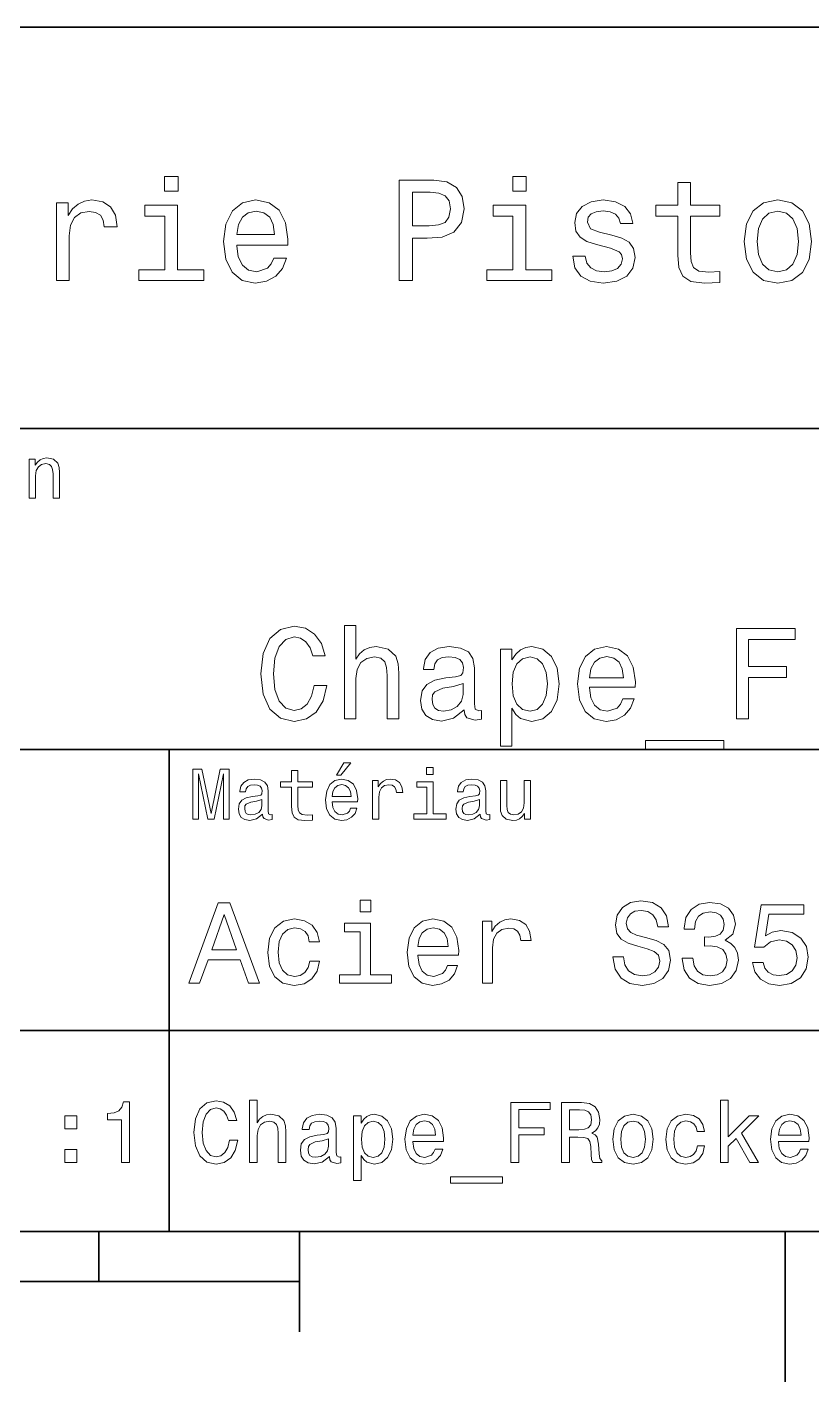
# Model space of a CAD drawing. Extents: x 0 to 297, y 0 to 210.
# Drawn here: x 184.9 to 224, y 2.5 to 70 of the extents above; entities that cross this region are included whole.
import ezdxf

# ---------------------------------------------------------------- set-up
doc = ezdxf.new("R2010")
doc.units = 0

msp = doc.modelspace()

# ---------------------------------------------------------------- linework, layer by layer
at = {"color": 7, "lineweight": 35}
for p, q in [((97, 70), (287, 70)), ((162, 50), (287, 50)), ((162, 34), (287, 34)), ((162, 20), (287, 20)), ((10, 10), (287, 10)), ((97, 10), (287, 10)), ((98.5, 7.5), (198.5, 7.5))]:
    msp.add_line(p, q, dxfattribs=at)
at = {"color": 7, "lineweight": 35, "ltscale": 0.35}
msp.add_line((192, 20), (192, 34), dxfattribs=at)
at = {"color": 7, "lineweight": 35, "ltscale": 0.25}
msp.add_line((192, 10), (192, 20), dxfattribs=at)
at = {"color": 7, "lineweight": 35, "ltscale": 0.0625}
msp.add_line((188.5, 10), (188.5, 7.5), dxfattribs=at)
at = {"color": 7, "lineweight": 35, "ltscale": 0.125}
msp.add_line((198.5, 10), (198.5, 5), dxfattribs=at)
at = {"color": 7, "lineweight": 35, "ltscale": 0.1875}
msp.add_line((222.699997, 10), (222.699997, 2.5), dxfattribs=at)
at = {"color": 7, "lineweight": 13}
for points in [[(192.439484, 62.554031), (191.769455, 62.554031), (191.769455, 61.833572), (192.439484, 61.833572)], [(203.462524, 57.381123), (204.125351, 57.381123), (204.125351, 59.492073), (204.860229, 59.492073), (205.602295, 59.528095), (206.193085, 59.780258), (206.574921, 60.270172), (206.704605, 60.940201), (206.603745, 61.559795), (206.315552, 62.013687), (205.840057, 62.287464), (205.191635, 62.381123), (203.462524, 62.381123)], [(209.788177, 62.554031), (209.118149, 62.554031), (209.118149, 61.833572), (209.788177, 61.833572)], [(217.353027, 60.579971), (217.353027, 58.64193), (217.396255, 58.015129), (217.597992, 57.582851), (218.001434, 57.330688), (218.685883, 57.244236), (219.43515, 57.280258), (219.43515, 57.827808), (218.887604, 57.78458), (218.390488, 57.842216), (218.123917, 58.022331), (218.008652, 58.324928), (217.98703, 58.75), (217.98703, 60.579971), (219.43515, 60.579971), (219.43515, 61.120316), (217.98703, 61.120316), (217.98703, 62.251438), (217.353027, 62.251438), (217.353027, 61.120316), (216.257935, 61.120316), (216.257935, 60.579971)], [(205.01152, 61.76873), (205.443802, 61.725502), (205.760803, 61.588615), (205.94812, 61.336452), (206.01297, 60.940201), (205.940918, 60.522331), (205.746399, 60.270172), (205.414978, 60.140488), (204.96109, 60.104465), (204.125351, 60.104465), (204.125351, 61.76873)], [(186.380402, 57.381123), (187.014404, 57.381123), (187.014404, 59.592937), (187.079254, 60.12608), (187.273773, 60.507923), (187.590775, 60.738472), (188.015854, 60.817722), (188.332855, 60.767288), (188.570602, 60.623199), (188.714691, 60.378242), (188.765121, 60.046829), (189.406342, 60.046829), (189.319885, 60.630402), (189.082123, 61.048271), (188.685883, 61.30043), (188.145538, 61.386887), (187.778091, 61.32925), (187.46109, 61.185158), (187.180115, 60.940201), (186.956772, 60.608788), (186.956772, 61.25), (186.380402, 61.25)], [(192.417862, 57.914265), (192.417862, 61.120316), (190.789627, 61.120316), (190.789627, 60.579971), (191.783859, 60.579971), (191.783859, 57.914265), (190.48703, 57.914265), (190.48703, 57.381123), (193.729111, 57.381123), (193.729111, 57.914265)], [(195.37175, 59.131844), (197.907776, 59.131844), (197.914978, 59.427231), (197.799713, 60.255764), (197.482712, 60.875359), (196.978378, 61.25), (196.30835, 61.386887), (195.65274, 61.242794), (195.148407, 60.839336), (194.824203, 60.183716), (194.708923, 59.319164), (194.817001, 58.432995), (195.141205, 57.78458), (195.638321, 57.381123), (196.286743, 57.244236), (196.848694, 57.337894), (197.309799, 57.582851), (197.648407, 57.971901), (197.842941, 58.490631), (197.216141, 58.490631), (197.086456, 58.20245), (196.899139, 57.986309), (196.365997, 57.8134), (195.955322, 57.892651), (195.645538, 58.14481), (195.443802, 58.555473), (195.37175, 59.110229)], [(195.37175, 59.664986), (195.451004, 60.162102), (195.645538, 60.529537), (195.940918, 60.75288), (196.329971, 60.83213), (196.711807, 60.75288), (197.007202, 60.529537), (197.187317, 60.162102), (197.252167, 59.664986)], [(209.766571, 57.914265), (209.766571, 61.120316), (208.138321, 61.120316), (208.138321, 60.579971), (209.132568, 60.579971), (209.132568, 57.914265), (207.835724, 57.914265), (207.835724, 57.381123), (211.077805, 57.381123), (211.077805, 57.914265)], [(214.060516, 59.636166), (213.44812, 59.780258), (212.994232, 59.945965), (212.842941, 60.28458), (212.886169, 60.522331), (213.03746, 60.695244), (213.282425, 60.803314), (213.635437, 60.846542), (213.97406, 60.803314), (214.240631, 60.67363), (214.413544, 60.479107), (214.485596, 60.219738), (215.105194, 60.219738), (215.105194, 60.23415), (214.997116, 60.70245), (214.701721, 61.069885), (214.240631, 61.30043), (213.635437, 61.386887), (213.023056, 61.30043), (212.57637, 61.062679), (212.29538, 60.709652), (212.208939, 60.262966), (212.273773, 59.830688), (212.475494, 59.528095), (212.806915, 59.311958), (213.289627, 59.16066), (213.995682, 58.987751), (214.427948, 58.807636), (214.543228, 58.663544), (214.586456, 58.447407), (214.521606, 58.180836), (214.348694, 57.979107), (214.067719, 57.849422), (213.693085, 57.806194), (213.296829, 57.849422), (213.008636, 58.000721), (212.814117, 58.245674), (212.734863, 58.584293), (212.122482, 58.584293), (212.223343, 58.007923), (212.518738, 57.590057), (212.98703, 57.337894), (213.635437, 57.244236), (214.312683, 57.337894), (214.809799, 57.590057), (215.112396, 57.993515), (215.220459, 58.519451), (215.141205, 58.973343), (214.917862, 59.283138), (214.55043, 59.484871)], [(220.65274, 59.311958), (220.768005, 58.432995), (221.099426, 57.78458), (221.625366, 57.381123), (222.331421, 57.244236), (223.030258, 57.381123), (223.556198, 57.777374), (223.887604, 58.425793), (224.010086, 59.311958), (223.887604, 60.190922), (223.556198, 60.846542), (223.030258, 61.242794), (222.331421, 61.386887), (221.625366, 61.242794), (221.099426, 60.839336), (220.768005, 60.190922)], [(221.301147, 59.319164), (221.365997, 59.967579), (221.567719, 60.435879), (221.891937, 60.72406), (222.331421, 60.824928), (222.763687, 60.72406), (223.087891, 60.443081), (223.289627, 59.967579), (223.361679, 59.319164), (223.289627, 58.663544), (223.087891, 58.188038), (222.763687, 57.899853), (222.331421, 57.806194), (221.891937, 57.899853), (221.567719, 58.188038), (221.365997, 58.663544)], [(185.024506, 46.530979), (185.341492, 46.530979), (185.341492, 47.647694), (185.373917, 47.903458), (185.478394, 48.090778), (185.640488, 48.206051), (185.856628, 48.249279), (186.029541, 48.213257), (186.137604, 48.115993), (186.19165, 47.953888), (186.209656, 47.737751), (186.209656, 46.530979), (186.526657, 46.530979), (186.526657, 47.802593), (186.512253, 48.058357), (186.447403, 48.270893), (186.234879, 48.465416), (185.903458, 48.533859), (185.719742, 48.508644), (185.56485, 48.440201), (185.431564, 48.324928), (185.327087, 48.170029), (185.327087, 48.465416), (185.024506, 48.465416)], [(199.226227, 37.203171), (199.096542, 36.658501), (198.882568, 36.269451), (198.58429, 36.029537), (198.234146, 35.951729), (197.812683, 36.068443), (197.481979, 36.418587), (197.26152, 36.989193), (197.190201, 37.780258), (197.26152, 38.564842), (197.475494, 39.14193), (197.806198, 39.492073), (198.234146, 39.615273), (198.54538, 39.55043), (198.811234, 39.368874), (199.018723, 39.077087), (199.161377, 38.675072), (199.777374, 38.675072), (199.582855, 39.291065), (199.245667, 39.757923), (198.785294, 40.049709), (198.234146, 40.153458), (197.546829, 39.991352), (197.021606, 39.537464), (196.684433, 38.791786), (196.567719, 37.780258), (196.684433, 36.76873), (197.021606, 36.023052), (197.546829, 35.562679), (198.234146, 35.407059), (198.837173, 35.530258), (199.323486, 35.873917), (199.667145, 36.438038), (199.848694, 37.203171)], [(200.73703, 35.530258), (201.307632, 35.530258), (201.307632, 37.540344), (201.365997, 38.000721), (201.554031, 38.337894), (201.845825, 38.545387), (202.234863, 38.623199), (202.546112, 38.558357), (202.740631, 38.383286), (202.837891, 38.091499), (202.870316, 37.70245), (202.870316, 35.530258), (203.440918, 35.530258), (203.440918, 37.819164), (203.414978, 38.279537), (203.298264, 38.662102), (202.91571, 39.012245), (202.319168, 39.135445), (201.994949, 39.090057), (201.716141, 38.966858), (201.482712, 38.772331), (201.307632, 38.506485), (201.307632, 40.185879), (200.73703, 40.185879)], [(220.267288, 35.530258), (220.870316, 35.530258), (220.870316, 37.598701), (222.763687, 37.598701), (222.763687, 38.136887), (220.870316, 38.136887), (220.870316, 39.485588), (223.19812, 39.485588), (223.19812, 40.030258), (220.267288, 40.030258)], [(206.708923, 35.98415), (206.708923, 35.964695), (206.741348, 35.744236), (206.838608, 35.588615), (207.247116, 35.465416), (207.564835, 35.517288), (207.564835, 35.958214), (207.428665, 35.938759), (207.247116, 36.023052), (207.214691, 36.282421), (207.214691, 38.085014), (207.136887, 38.545387), (206.909943, 38.869595), (206.514404, 39.064121), (205.956772, 39.135445), (205.412094, 39.057636), (205.010086, 38.837173), (204.757202, 38.493515), (204.672913, 38.039623), (204.672913, 38.000721), (205.18515, 38.000721), (205.230545, 38.273052), (205.373199, 38.467579), (205.606628, 38.584293), (205.937317, 38.629681), (206.255035, 38.59726), (206.481979, 38.5), (206.618149, 38.331409), (206.663544, 38.09798), (206.637604, 37.825645), (206.533859, 37.68948), (206.27449, 37.624638), (205.788177, 37.572765), (205.230545, 37.456051), (204.835007, 37.248558), (204.601578, 36.924351), (204.530258, 36.444523), (204.595093, 36.016571), (204.796112, 35.698845), (205.120316, 35.497837), (205.567719, 35.426514), (206.170746, 35.562679)], [(209.082123, 38.474064), (209.082123, 39.012245), (208.51152, 39.012245), (208.51152, 34.181557), (209.082123, 34.181557), (209.082123, 36.061958), (209.283142, 35.757202), (209.510086, 35.556194), (210.080688, 35.407059), (210.625351, 35.530258), (211.053314, 35.899857), (211.332123, 36.483429), (211.435883, 37.274494), (211.332123, 38.059078), (211.053314, 38.642651), (210.625351, 39.005764), (210.080688, 39.135445), (209.769455, 39.096542), (209.503601, 38.973343), (209.276657, 38.76585)], [(209.983429, 35.919308), (209.600861, 36.003601), (209.322037, 36.262966), (209.146973, 36.684437), (209.088608, 37.274494), (209.146973, 37.858067), (209.322037, 38.279537), (209.600861, 38.532421), (209.983429, 38.623199), (210.333572, 38.532421), (210.612396, 38.273052), (210.78746, 37.851585), (210.852295, 37.274494), (210.78746, 36.690922), (210.612396, 36.262966), (210.333572, 36.003601)], [(212.946686, 37.105907), (215.229095, 37.105907), (215.235596, 37.371758), (215.131836, 38.117435), (214.846542, 38.675072), (214.392654, 39.012245), (213.789627, 39.135445), (213.19957, 39.005764), (212.745667, 38.642651), (212.453888, 38.052593), (212.350143, 37.274494), (212.447403, 36.476944), (212.739197, 35.893372), (213.1866, 35.530258), (213.770172, 35.407059), (214.27594, 35.491352), (214.690918, 35.711815), (214.995667, 36.061958), (215.170746, 36.528816), (214.606628, 36.528816), (214.489914, 36.269451), (214.32132, 36.074928), (213.841492, 35.919308), (213.471893, 35.990631), (213.193085, 36.217579), (213.01152, 36.587173), (212.946686, 37.086452)], [(212.946686, 37.585735), (213.018005, 38.033138), (213.193085, 38.363831), (213.458923, 38.564842), (213.809082, 38.636166), (214.15274, 38.564842), (214.418579, 38.363831), (214.580688, 38.033138), (214.639038, 37.585735)], [(206.644089, 36.749279), (206.566284, 36.412102), (206.35878, 36.152737), (206.047546, 35.98415), (205.664978, 35.925793), (205.418579, 35.958214), (205.243515, 36.061958), (205.133286, 36.243515), (205.100861, 36.496395), (205.126801, 36.723343), (205.230545, 36.885445), (205.645523, 37.067001), (206.170746, 37.14481), (206.644089, 37.30043)], [(215.741348, 34.453888), (215.741348, 34), (219.644806, 34), (219.644806, 34.453888)], [(200.341492, 32.728386), (200.554031, 32.728386), (201.054749, 33.340778), (200.701736, 33.340778)], [(205.161377, 33.117435), (204.82637, 33.117435), (204.82637, 32.757202), (205.161377, 32.757202)], [(193.183716, 30.530979), (193.46109, 30.530979), (193.46109, 32.80043), (193.929398, 30.530979), (194.239197, 30.530979), (194.703888, 32.80043), (194.703888, 30.530979), (194.984863, 30.530979), (194.984863, 33.030979), (194.545395, 33.030979), (194.08429, 30.826368), (193.626801, 33.030979), (193.183716, 33.030979)], [(196.656342, 30.78314), (196.656342, 30.772333), (196.674347, 30.649855), (196.728394, 30.5634), (196.955338, 30.494957), (197.131851, 30.523775), (197.131851, 30.768732), (197.056198, 30.757925), (196.955338, 30.804754), (196.937317, 30.948847), (196.937317, 31.950287), (196.894089, 32.206051), (196.768005, 32.386166), (196.548264, 32.494236), (196.23848, 32.533859), (195.935883, 32.490635), (195.71254, 32.368156), (195.572052, 32.177231), (195.525223, 31.925072), (195.525223, 31.903458), (195.809799, 31.903458), (195.835022, 32.054756), (195.914261, 32.162823), (196.043945, 32.227665), (196.227661, 32.25288), (196.404175, 32.234871), (196.530258, 32.180836), (196.605911, 32.087173), (196.631119, 31.957493), (196.616714, 31.806194), (196.559082, 31.730547), (196.414978, 31.694523), (196.144806, 31.665705), (195.835022, 31.600864), (195.61528, 31.48559), (195.485596, 31.305475), (195.445969, 31.038904), (195.481995, 30.801151), (195.593658, 30.62464), (195.773773, 30.512968), (196.022339, 30.473343), (196.357346, 30.54899)], [(198.100861, 32.130402), (198.100861, 31.161383), (198.122482, 30.847982), (198.223343, 30.631844), (198.425079, 30.505762), (198.767288, 30.462536), (199.141937, 30.480547), (199.141937, 30.754322), (198.868149, 30.732708), (198.619598, 30.761526), (198.486313, 30.851583), (198.42868, 31.002882), (198.417862, 31.215418), (198.417862, 32.130402), (199.141937, 32.130402), (199.141937, 32.400574), (198.417862, 32.400574), (198.417862, 32.966137), (198.100861, 32.966137), (198.100861, 32.400574), (197.553314, 32.400574), (197.553314, 32.130402)], [(200.121765, 31.40634), (201.389771, 31.40634), (201.393372, 31.554033), (201.335739, 31.9683), (201.177231, 32.278099), (200.925079, 32.465416), (200.590057, 32.533859), (200.262253, 32.461815), (200.010086, 32.260086), (199.847977, 31.932276), (199.790344, 31.5), (199.844376, 31.056915), (200.006485, 30.732708), (200.255051, 30.530979), (200.579254, 30.462536), (200.860229, 30.509365), (201.090775, 30.631844), (201.260086, 30.826368), (201.357346, 31.085733), (201.043945, 31.085733), (200.979111, 30.941643), (200.885452, 30.833572), (200.618881, 30.747118), (200.413544, 30.786743), (200.258652, 30.912823), (200.157776, 31.118155), (200.121765, 31.395533)], [(202.131851, 30.530979), (202.448853, 30.530979), (202.448853, 31.636887), (202.481262, 31.903458), (202.578537, 32.094379), (202.73703, 32.209652), (202.94957, 32.249279), (203.108063, 32.224064), (203.226944, 32.152016), (203.298996, 32.029537), (203.324203, 31.863832), (203.644806, 31.863832), (203.601593, 32.155621), (203.482712, 32.364552), (203.284576, 32.490635), (203.014404, 32.533859), (202.830688, 32.505043), (202.672195, 32.432995), (202.531708, 32.310516), (202.420029, 32.144814), (202.420029, 32.465416), (202.131851, 32.465416)], [(205.150574, 30.79755), (205.150574, 32.400574), (204.336456, 32.400574), (204.336456, 32.130402), (204.833572, 32.130402), (204.833572, 30.79755), (204.185165, 30.79755), (204.185165, 30.530979), (205.806198, 30.530979), (205.806198, 30.79755)], [(207.499283, 30.78314), (207.499283, 30.772333), (207.517288, 30.649855), (207.57132, 30.5634), (207.798264, 30.494957), (207.974777, 30.523775), (207.974777, 30.768732), (207.899139, 30.757925), (207.798264, 30.804754), (207.780258, 30.948847), (207.780258, 31.950287), (207.73703, 32.206051), (207.610947, 32.386166), (207.391205, 32.494236), (207.081406, 32.533859), (206.778824, 32.490635), (206.555481, 32.368156), (206.414978, 32.177231), (206.368149, 31.925072), (206.368149, 31.903458), (206.65274, 31.903458), (206.677948, 32.054756), (206.757202, 32.162823), (206.886887, 32.227665), (207.070602, 32.25288), (207.247116, 32.234871), (207.373199, 32.180836), (207.448853, 32.087173), (207.47406, 31.957493), (207.459656, 31.806194), (207.402023, 31.730547), (207.257919, 31.694523), (206.987747, 31.665705), (206.677948, 31.600864), (206.458206, 31.48559), (206.328537, 31.305475), (206.28891, 31.038904), (206.324921, 30.801151), (206.4366, 30.62464), (206.616714, 30.512968), (206.86528, 30.473343), (207.200287, 30.54899)], [(210.010086, 32.465416), (209.693085, 32.465416), (209.693085, 31.348703), (209.657059, 31.089336), (209.552597, 30.902016), (209.390488, 30.786743), (209.177948, 30.750719), (209.008636, 30.779539), (208.900574, 30.865993), (208.83934, 31.013687), (208.824921, 31.222622), (208.824921, 32.465416), (208.507919, 32.465416), (208.507919, 31.193804), (208.518738, 30.93804), (208.587173, 30.725504), (208.796112, 30.530979), (209.131119, 30.462536), (209.311234, 30.487751), (209.466141, 30.552593), (209.599426, 30.664265), (209.707489, 30.826368), (209.707489, 30.530979), (210.010086, 30.530979)], [(200.121765, 31.672911), (200.161377, 31.921469), (200.258652, 32.105186), (200.406342, 32.216858), (200.600861, 32.256485), (200.791794, 32.216858), (200.939484, 32.105186), (201.029541, 31.921469), (201.061966, 31.672911)], [(196.620316, 31.208212), (196.577087, 31.020893), (196.461823, 30.876801), (196.28891, 30.78314), (196.07637, 30.750719), (195.939484, 30.768732), (195.842224, 30.826368), (195.780975, 30.927233), (195.76297, 31.067722), (195.777374, 31.193804), (195.835022, 31.283861), (196.065567, 31.384726), (196.357346, 31.427954), (196.620316, 31.514408)], [(207.463257, 31.208212), (207.420029, 31.020893), (207.304749, 30.876801), (207.131851, 30.78314), (206.919312, 30.750719), (206.782425, 30.768732), (206.68515, 30.826368), (206.623917, 30.927233), (206.605911, 31.067722), (206.620316, 31.193804), (206.677948, 31.283861), (206.908508, 31.384726), (207.200287, 31.427954), (207.463257, 31.514408)], [(192.982712, 22.360231), (193.51297, 22.360231), (193.933716, 23.536024), (195.530258, 23.536024), (195.951004, 22.360231), (196.492798, 22.360231), (195.028824, 26.365995), (194.440918, 26.365995)], [(202.048996, 26.49856), (201.51297, 26.49856), (201.51297, 25.922192), (202.048996, 25.922192)], [(214.642654, 23.680117), (214.118149, 23.680117), (214.233429, 23.069164), (214.521606, 22.619596), (214.965424, 22.348703), (215.564835, 22.250721), (216.158508, 22.342941), (216.60231, 22.596542), (216.88472, 22.994238), (216.988464, 23.518732), (216.902023, 23.991356), (216.659943, 24.296831), (216.268005, 24.49856), (215.743515, 24.648417), (215.293945, 24.757925), (215, 24.884727), (214.832855, 25.069164), (214.780975, 25.357349), (214.832855, 25.616714), (214.982712, 25.812681), (215.213257, 25.945246), (215.530258, 25.991356), (215.853027, 25.933718), (216.106628, 25.778099), (216.273773, 25.518732), (216.354462, 25.167149), (216.878967, 25.167149), (216.878967, 25.178675), (216.786743, 25.720463), (216.515854, 26.12392), (216.08934, 26.377522), (215.51297, 26.463978), (214.994232, 26.377522), (214.590775, 26.135448), (214.331406, 25.760807), (214.239197, 25.276657), (214.314117, 24.844381), (214.533142, 24.550434), (214.878967, 24.354467), (215.351593, 24.204613), (215.818451, 24.072046), (216.170029, 23.945246), (216.383286, 23.760807), (216.458206, 23.461096), (216.389053, 23.155621), (216.210373, 22.925074), (215.939484, 22.780981), (215.587891, 22.734871), (215.195969, 22.798271), (214.896255, 22.98271), (214.706055, 23.282421)], [(217.570602, 23.616716), (217.570602, 23.57637), (217.662827, 23.023056), (217.933716, 22.60807), (218.360229, 22.342941), (218.925079, 22.244957), (219.52449, 22.342941), (219.97406, 22.596542), (220.262253, 23), (220.365997, 23.518732), (220.319885, 23.858791), (220.193085, 24.135448), (219.985596, 24.348703), (219.708939, 24.504324), (220.083572, 24.815563), (220.216141, 25.311239), (220.129684, 25.760807), (219.881836, 26.100864), (219.478378, 26.314121), (218.925079, 26.38905), (218.406342, 26.296831), (218.008636, 26.043228), (217.749283, 25.639771), (217.662827, 25.103746), (217.662827, 25.063402), (218.175797, 25.063402), (218.221893, 25.432278), (218.371765, 25.697407), (218.613831, 25.858791), (218.953888, 25.916428), (219.253601, 25.870317), (219.472626, 25.749281), (219.605194, 25.553314), (219.657059, 25.288185), (219.605194, 25.005764), (219.466858, 24.815563), (219.224777, 24.700289), (218.896255, 24.665707), (218.671463, 24.671471), (218.671463, 24.216139), (218.953888, 24.227667), (219.317001, 24.175793), (219.587891, 24.037464), (219.749283, 23.812681), (219.806915, 23.518732), (219.743515, 23.184439), (219.57637, 22.9366), (219.311234, 22.780981), (218.959656, 22.729107), (218.596542, 22.786745), (218.331406, 22.959656), (218.164261, 23.236313), (218.100861, 23.616716)], [(194.118149, 24.025938), (194.734863, 25.789627), (195.351578, 24.025938)], [(221.0634, 23.40346), (221.190201, 22.930836), (221.472626, 22.56196), (221.887604, 22.331413), (222.417862, 22.244957), (223, 22.348703), (223.455322, 22.631124), (223.743515, 23.080692), (223.853027, 23.657061), (223.755035, 24.193085), (223.478378, 24.613834), (223.046112, 24.884727), (222.48703, 24.98271), (222.054749, 24.913546), (221.720459, 24.723343), (221.881836, 25.801153), (223.634003, 25.801153), (223.634003, 26.273777), (221.495682, 26.273777), (221.17868, 24.152739), (221.639771, 24.152739), (221.97406, 24.423632), (222.400574, 24.521614), (222.769455, 24.458214), (223.051865, 24.273777), (223.230545, 23.991356), (223.293945, 23.628242), (223.230545, 23.265131), (223.046112, 22.98271), (222.763687, 22.804035), (222.400574, 22.740635), (222.095093, 22.780981), (221.858795, 22.913546), (221.685883, 23.121038), (221.599426, 23.40346)], [(198.982712, 24.429396), (199.484146, 24.429396), (199.380402, 24.890491), (199.132568, 25.253603), (198.746399, 25.478386), (198.244949, 25.564842), (197.69165, 25.449568), (197.270889, 25.126802), (197.005768, 24.602306), (196.913544, 23.899136), (197, 23.201731), (197.259369, 22.682999), (197.668594, 22.360231), (198.227661, 22.250721), (198.723343, 22.337177), (199.109512, 22.579252), (199.374634, 22.959656), (199.489914, 23.46686), (199.005768, 23.46686), (198.919312, 23.144093), (198.757919, 22.902018), (198.527374, 22.752163), (198.244949, 22.706053), (197.893372, 22.780981), (197.639771, 23.011528), (197.484146, 23.386168), (197.432281, 23.916428), (197.484146, 24.43516), (197.645538, 24.809799), (197.904892, 25.040346), (198.244949, 25.121038), (198.544662, 25.069164), (198.769455, 24.9366), (198.919312, 24.717581)], [(202.031708, 22.786745), (202.031708, 25.351585), (200.729111, 25.351585), (200.729111, 24.91931), (201.52449, 24.91931), (201.52449, 22.786745), (200.48703, 22.786745), (200.48703, 22.360231), (203.080688, 22.360231), (203.080688, 22.786745)], [(204.394806, 23.760807), (206.42363, 23.760807), (206.429398, 23.99712), (206.337173, 24.659943), (206.083572, 25.155621), (205.680115, 25.455332), (205.144089, 25.564842), (204.619598, 25.449568), (204.216141, 25.126802), (203.956772, 24.602306), (203.864548, 23.910664), (203.951004, 23.201731), (204.210373, 22.682999), (204.608063, 22.360231), (205.126801, 22.250721), (205.57637, 22.325649), (205.945251, 22.521614), (206.216141, 22.832853), (206.371765, 23.247839), (205.870316, 23.247839), (205.766571, 23.017292), (205.616714, 22.844381), (205.190201, 22.706053), (204.861664, 22.769453), (204.613831, 22.971182), (204.452454, 23.299713), (204.394806, 23.743517)], [(204.394806, 24.187321), (204.458206, 24.585014), (204.613831, 24.878963), (204.850143, 25.057638), (205.161377, 25.121038), (205.466858, 25.057638), (205.703171, 24.878963), (205.84726, 24.585014), (205.899139, 24.187321)], [(207.610947, 22.360231), (208.118149, 22.360231), (208.118149, 24.129684), (208.170029, 24.556196), (208.325653, 24.861671), (208.579254, 25.04611), (208.919312, 25.10951), (209.172913, 25.069164), (209.363113, 24.953892), (209.478394, 24.757925), (209.518738, 24.492796), (210.031708, 24.492796), (209.96254, 24.959656), (209.772339, 25.293949), (209.455338, 25.495678), (209.023056, 25.564842), (208.729111, 25.518732), (208.47551, 25.40346), (208.250717, 25.207493), (208.072052, 24.942364), (208.072052, 25.455332), (207.610947, 25.455332)], [(189.621033, 13.428675), (190.014404, 13.428675), (190.014404, 16.450289), (189.720459, 16.450289), (189.642639, 16.1866), (189.48703, 16.009367), (189.249268, 15.905621), (188.920746, 15.871038), (188.920746, 15.564121), (189.621033, 15.564121)], [(195.001434, 14.543948), (194.914978, 14.180836), (194.772339, 13.92147), (194.573486, 13.761528), (194.340057, 13.709655), (194.059082, 13.787464), (193.838623, 14.020894), (193.691635, 14.401298), (193.644089, 14.928675), (193.691635, 15.45173), (193.83429, 15.836456), (194.054749, 16.069885), (194.340057, 16.152018), (194.547546, 16.108789), (194.724777, 15.987753), (194.863113, 15.793228), (194.958206, 15.525217), (195.368881, 15.525217), (195.239197, 15.93588), (195.014404, 16.247118), (194.707489, 16.441643), (194.340057, 16.510807), (193.881851, 16.402739), (193.531708, 16.100145), (193.306915, 15.603026), (193.229111, 14.928675), (193.306915, 14.254323), (193.531708, 13.757205), (193.881851, 13.450289), (194.340057, 13.346542), (194.742081, 13.428675), (195.066284, 13.657782), (195.295395, 14.033862), (195.416428, 14.543948)], [(196.008652, 13.428675), (196.389053, 13.428675), (196.389053, 14.768732), (196.427948, 15.075649), (196.553314, 15.300432), (196.747833, 15.438761), (197.007202, 15.490635), (197.214691, 15.447407), (197.344376, 15.330692), (197.409225, 15.136168), (197.430832, 14.876801), (197.430832, 13.428675), (197.811234, 13.428675), (197.811234, 14.954612), (197.793945, 15.261528), (197.716141, 15.516571), (197.46109, 15.75), (197.0634, 15.832133), (196.84726, 15.801874), (196.661377, 15.719741), (196.505768, 15.590058), (196.389053, 15.412825), (196.389053, 16.532421), (196.008652, 16.532421)], [(209.028824, 13.428675), (209.430832, 13.428675), (209.430832, 14.807637), (210.693085, 14.807637), (210.693085, 15.166427), (209.430832, 15.166427), (209.430832, 16.065563), (210.982712, 16.065563), (210.982712, 16.428675), (209.028824, 16.428675)], [(211.553314, 13.428675), (211.955338, 13.428675), (211.955338, 14.695246), (212.365997, 14.695246), (212.668594, 14.682277), (212.858795, 14.621758), (212.96254, 14.479107), (213.005768, 14.224064), (213.027374, 13.835014), (213.053314, 13.579971), (213.105194, 13.428675), (213.559082, 13.428675), (213.559082, 13.510807), (213.459656, 13.631845), (213.425079, 13.856628), (213.394806, 14.340778), (213.32132, 14.699568), (213.221909, 14.81196), (213.066284, 14.894093), (213.239197, 15.002162), (213.360229, 15.153459), (213.438049, 15.34366), (213.463974, 15.572767), (213.403458, 15.93588), (213.230545, 16.208214), (212.945251, 16.372478), (212.556198, 16.428675), (211.553314, 16.428675)], [(219.481277, 13.428675), (219.861679, 13.428675), (219.861679, 14.245678), (220.259369, 14.630404), (220.942368, 13.428675), (221.370316, 13.428675), (220.518738, 14.894093), (221.391937, 15.75), (220.912109, 15.75), (219.861679, 14.703891), (219.861679, 16.532421), (219.481277, 16.532421)], [(186.798264, 15.105908), (187.394806, 15.105908), (187.394806, 15.75), (186.798264, 15.75)], [(199.989914, 13.731268), (199.989914, 13.7183), (200.011536, 13.571326), (200.07637, 13.46758), (200.348709, 13.385448), (200.560516, 13.42003), (200.560516, 13.713977), (200.469742, 13.701009), (200.348709, 13.757205), (200.327087, 13.930116), (200.327087, 15.131845), (200.275223, 15.438761), (200.123917, 15.6549), (199.860229, 15.784582), (199.48848, 15.832133), (199.125366, 15.78026), (198.857346, 15.633286), (198.688766, 15.404179), (198.632568, 15.101585), (198.632568, 15.075649), (198.97406, 15.075649), (199.004318, 15.257205), (199.099426, 15.386889), (199.255051, 15.464698), (199.47551, 15.494957), (199.687317, 15.473343), (199.838623, 15.408502), (199.929398, 15.29611), (199.959656, 15.140491), (199.942368, 14.958934), (199.873199, 14.868156), (199.700287, 14.824928), (199.376083, 14.790346), (199.004318, 14.712537), (198.740631, 14.574208), (198.585022, 14.358069), (198.53746, 14.038185), (198.580688, 13.752882), (198.714691, 13.541066), (198.930832, 13.407061), (199.229111, 13.35951), (199.631119, 13.450289)], [(201.572052, 15.391211), (201.572052, 15.75), (201.19165, 15.75), (201.19165, 12.529539), (201.572052, 12.529539), (201.572052, 13.783141), (201.706055, 13.579971), (201.857346, 13.445966), (202.237747, 13.346542), (202.600861, 13.428675), (202.886169, 13.675073), (203.072052, 14.064121), (203.141205, 14.591499), (203.072052, 15.114553), (202.886169, 15.503603), (202.600861, 15.745678), (202.237747, 15.832133), (202.030258, 15.806196), (201.853027, 15.724064), (201.701736, 15.585735)], [(204.148422, 14.479107), (205.670029, 14.479107), (205.674347, 14.656341), (205.605194, 15.153459), (205.414993, 15.525217), (205.112396, 15.75), (204.710373, 15.832133), (204.317001, 15.745678), (204.014404, 15.503603), (203.819885, 15.110231), (203.750717, 14.591499), (203.815567, 14.059798), (204.010086, 13.67075), (204.308365, 13.428675), (204.697403, 13.346542), (205.034576, 13.402739), (205.311234, 13.549712), (205.514404, 13.783141), (205.631119, 14.09438), (205.255051, 14.09438), (205.177231, 13.92147), (205.06485, 13.791787), (204.744965, 13.688041), (204.498566, 13.735591), (204.312683, 13.886888), (204.19165, 14.133286), (204.148422, 14.466139)], [(212.443802, 16.061239), (212.707489, 16.035303), (212.893372, 15.953171), (213.010086, 15.801874), (213.048996, 15.564121), (213.005768, 15.313401), (212.889053, 15.162104), (212.690201, 15.084294), (212.417862, 15.06268), (211.955338, 15.06268), (211.955338, 16.061239)], [(214.112396, 14.587176), (214.181549, 14.059798), (214.380402, 13.67075), (214.695969, 13.428675), (215.119598, 13.346542), (215.53891, 13.428675), (215.854462, 13.666427), (216.053314, 14.055476), (216.126801, 14.587176), (216.053314, 15.114553), (215.854462, 15.507925), (215.53891, 15.745678), (215.119598, 15.832133), (214.695969, 15.745678), (214.380402, 15.503603), (214.181549, 15.114553)], [(218.305481, 14.980548), (218.681564, 14.980548), (218.603745, 15.326369), (218.417877, 15.598703), (218.12825, 15.767292), (217.752167, 15.832133), (217.337173, 15.745678), (217.021622, 15.503603), (216.822769, 15.110231), (216.753601, 14.582853), (216.818451, 14.059798), (217.01297, 13.67075), (217.319885, 13.428675), (217.739197, 13.346542), (218.110962, 13.411384), (218.400574, 13.592939), (218.599426, 13.878242), (218.685883, 14.258646), (218.322769, 14.258646), (218.257935, 14.016571), (218.136887, 13.835014), (217.963974, 13.722623), (217.752167, 13.688041), (217.48848, 13.744237), (217.298279, 13.917148), (217.181564, 14.198127), (217.142654, 14.595821), (217.181564, 14.984871), (217.302597, 15.26585), (217.497116, 15.438761), (217.752167, 15.49928), (217.976944, 15.460375), (218.145538, 15.360951), (218.257935, 15.196686)], [(222.364563, 14.479107), (223.886169, 14.479107), (223.890488, 14.656341), (223.821335, 15.153459), (223.631134, 15.525217), (223.328537, 15.75), (222.926514, 15.832133), (222.533142, 15.745678), (222.230545, 15.503603), (222.036026, 15.110231), (221.966858, 14.591499), (222.031708, 14.059798), (222.226227, 13.67075), (222.524506, 13.428675), (222.913544, 13.346542), (223.250732, 13.402739), (223.527374, 13.549712), (223.73056, 13.783141), (223.84726, 14.09438), (223.471191, 14.09438), (223.393372, 13.92147), (223.280991, 13.791787), (222.961105, 13.688041), (222.714706, 13.735591), (222.528824, 13.886888), (222.407791, 14.133286), (222.364563, 14.466139)], [(202.172913, 13.688041), (201.917862, 13.744237), (201.731995, 13.917148), (201.61528, 14.198127), (201.57637, 14.591499), (201.61528, 14.980548), (201.731995, 15.261528), (201.917862, 15.430116), (202.172913, 15.490635), (202.406342, 15.430116), (202.592224, 15.257205), (202.708939, 14.976225), (202.752167, 14.591499), (202.708939, 14.20245), (202.592224, 13.917148), (202.406342, 13.744237)], [(204.148422, 14.798992), (204.195969, 15.097262), (204.312683, 15.317724), (204.489914, 15.45173), (204.723343, 15.49928), (204.952454, 15.45173), (205.129684, 15.317724), (205.237747, 15.097262), (205.276657, 14.798992)], [(214.501434, 14.591499), (214.540344, 14.980548), (214.661377, 15.261528), (214.855911, 15.434439), (215.119598, 15.494957), (215.378967, 15.434439), (215.573486, 15.26585), (215.694519, 14.980548), (215.737747, 14.591499), (215.694519, 14.198127), (215.573486, 13.912825), (215.378967, 13.739914), (215.119598, 13.683718), (214.855911, 13.739914), (214.661377, 13.912825), (214.540344, 14.198127)], [(222.364563, 14.798992), (222.412109, 15.097262), (222.528824, 15.317724), (222.706055, 15.45173), (222.939484, 15.49928), (223.168594, 15.45173), (223.345825, 15.317724), (223.453888, 15.097262), (223.492798, 14.798992)], [(199.946686, 14.241355), (199.894806, 14.016571), (199.756485, 13.84366), (199.548996, 13.731268), (199.293945, 13.692364), (199.129684, 13.713977), (199.01297, 13.783141), (198.939484, 13.904179), (198.917862, 14.072767), (198.935165, 14.224064), (199.004318, 14.332133), (199.280975, 14.453171), (199.631119, 14.505044), (199.946686, 14.60879)], [(186.798264, 13.428675), (187.394806, 13.428675), (187.394806, 14.072767), (186.798264, 14.072767)], [(206.011536, 12.711096), (206.011536, 12.408502), (208.613831, 12.408502), (208.613831, 12.711096)]]:
    msp.add_lwpolyline(points, close=True, dxfattribs=at)

doc.saveas('drawing.dxf')
